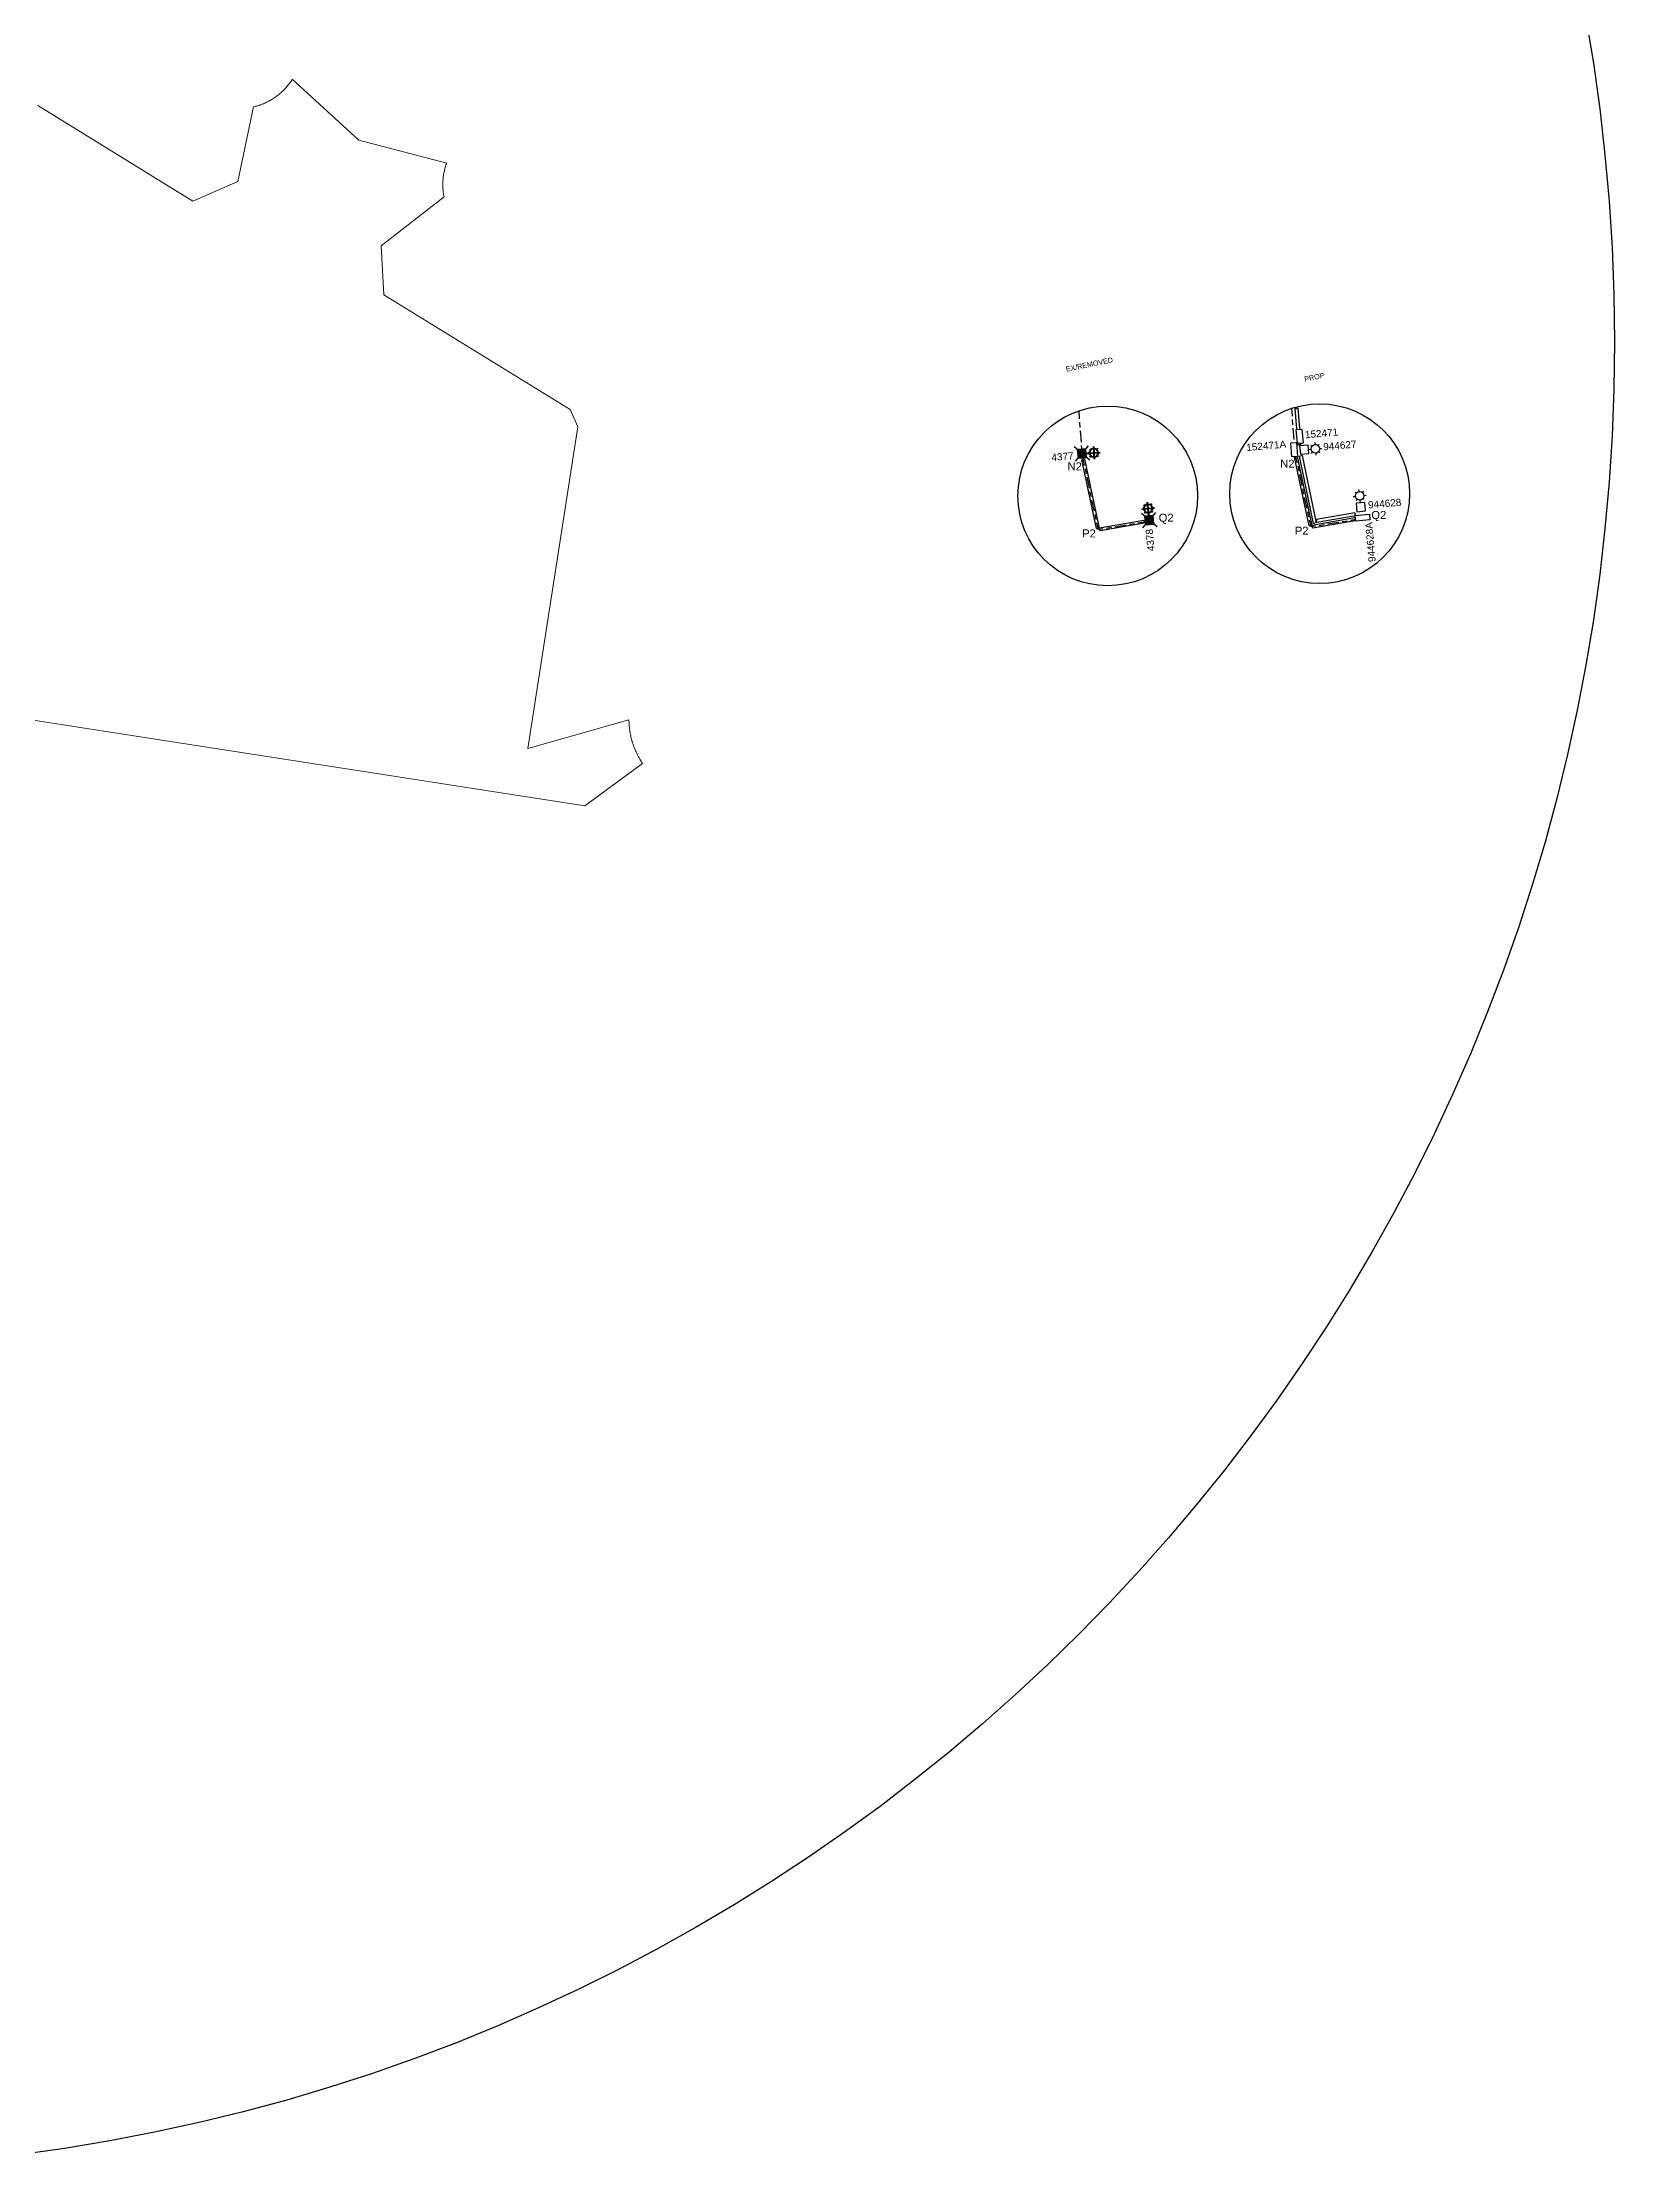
# Model space of a CAD drawing. Header units: metres. Extents: x 297818 to 299097, y 6264861 to 6266140.
# Drawn here: x 298547 to 299097, y 6264861 to 6265605 of the extents above; entities that cross this region are included whole.
import ezdxf
from ezdxf.enums import TextEntityAlignment as Align

# ---------------------------------------------------------------- set-up
doc = ezdxf.new("R2010")
doc.units = ezdxf.units.M
doc.linetypes.add('Cable Exist UG', pattern=[8.2, 4, -1.2, 1.8, -1.2])
doc.layers.get('0').update_dxf_attribs({"color": 6})
doc.layers.add('Cadastre Land Parcels_SP_EXT', color=9, linetype='Continuous', lineweight=5)
doc.layers.add('Cadastre Roads_SP_EXT', color=9, linetype='Continuous', lineweight=5)
for name, color, linetype in [('Equip_SP_SL_NEW', 2, 'Continuous'), ('Notes', 7, 'Continuous'), ('SupportsUG_SP_EXT', 7, 'Continuous')]:
    doc.layers.add(name, color=color, linetype=linetype)
doc.styles.add('COLUMN_LABEL', font='arial.ttf')
doc.styles.add('iecARIAL', font='arial.ttf', dxfattribs={"height": 2})
doc.styles.add('POLE_LABEL', font='arial.ttf')
doc.styles.add('SL_LABEL', font='arial.ttf')
doc.styles.get("Standard").update_dxf_attribs({"font": 'arial.ttf'})
doc.linetypes.add('Cable New UG', pattern='A,7,-0.25,["x",Standard,S=2,R=0,X=0.2,Y=-0.8],-2.1', length=9.35)

# ---------------------------------------------------------------- blocks, each defined once
blk = doc.blocks.new('SPILLAR_NEW')
blk.add_wipeout([(-2.47, 0.99), (2.47, 0.99), (2.47, -0.99), (-2.47, -0.99)])
at = {"lineweight": -3}
blk.add_lwpolyline([(-2.47, 0.99), (2.47, 0.99), (2.47, -0.99), (-2.47, -0.99)], close=True, dxfattribs=at)
for tag, height, flags, p in [('STREET_CODE', 0.2, 9, (1.5, 0)), ('ASSET_NUM', 2.5, 8, (2, 2)), ('OWNED_BY', 0.2, 9, (1.5, -0.2)), ('OPERATED_BY', 0.2, 9, (1.5, -0.4)), ('STATE', 0.2, 9, (1.5, -0.8)), ('SUPPORT_TYPE', 0.2, 9, (1.5, -1)), ('SUFFIX', 0.2, 9, (1.5, -1.6)), ('SUBURB', 0.2, 9, (1.5, -1.8)), ('STREETNAME', 0.2, 9, (1.5, -2)), ('Z', 0.2, 1, (1.5, -2.6)), ('MAINTAINED_BY', 0.2, 9, (1.5, -0.6)), ('USAGE', 0.2, 9, (1.5, -1.2)), ('PARENT', 0.2, 9, (1.5, -1.4)), ('LOCATION', 0.2, 9, (1.5, -2.2)), ('NOTES', 0.2, 9, (1.5, -2.4))]:
    blk.add_attdef(tag, text='', height=height, dxfattribs=dict(flags=flags)).set_placement(p, align=Align.MIDDLE_LEFT)
blk = doc.blocks.new('COLUMN_NEW')
blk.add_wipeout([(-1.485, -1.485), (1.485, -1.485), (1.485, 1.485), (-1.485, 1.485)])
at = {"lineweight": -3}
blk.add_lwpolyline([(-1.485, -1.485), (1.485, -1.485), (1.485, 1.485), (-1.485, 1.485)], close=True, dxfattribs=at)
at = {"style": 'POLE_LABEL', "flags": 9}
blk.add_attdef('STRUCTURE_PLANT_NUMBER', text='', height=0.2, dxfattribs=at).set_placement((1.5, 0.242), align=Align.MIDDLE_LEFT)
for tag, height, flags, p in [('STREET_CODE', 0.2, 9, (1.5, 0)), ('ASSET_NUM', 2.5, 8, (2, 2)), ('Z', 0.2, 1, (1.5, -2.8)), ('OWNED_BY', 0.2, 9, (1.5, -0.4)), ('OPERATED_BY', 0.2, 9, (1.5, -0.6)), ('STATE', 0.2, 9, (1.5, -1)), ('SUBURB', 0.2, 9, (1.5, -1.8)), ('STREETNAME', 0.2, 9, (1.5, -2)), ('COLUMN_TYPE', 0.2, 9, (1.5, -0.2)), ('USAGE', 0.2, 9, (1.5, -1.2)), ('MAINTAINED_BY', 0.2, 9, (1.5, -0.8)), ('LEGEND', 0.2, 9, (1.5, -1.4)), ('PARENT', 0.2, 9, (1.5, -1.6)), ('LOCATION', 0.2, 9, (1.5, -2.2)), ('NOTES', 0.2, 9, (1.5, -2.4)), ('LABEL_ALIGNMENT', 0.2, 9, (1.5, -2.6))]:
    blk.add_attdef(tag, text='', height=height, dxfattribs=dict(flags=flags)).set_placement(p, align=Align.MIDDLE_LEFT)
blk = doc.blocks.new('COLUMN_EXT')
blk.add_hatch(color=256).paths.add_polyline_path([(-1.49, 1.48), (-1.49, -1.49), (1.48, -1.49), (1.48, 1.48)])
blk.add_lwpolyline([(-1.49, -1.49), (1.48, -1.49), (1.48, 1.48), (-1.49, 1.48)], close=True)
for tag, height, style, flags, p in [('STRUCTURE_PLANT_NUMBER', 0.2, 'POLE_LABEL', 9, (1.81, 0.03)), ('ASSET_NUM', 2.5, 'COLUMN_LABEL', 8, (2, 2)), ('STREET_CODE', 0.2, 'COLUMN_LABEL', 9, (1.81, -0.2))]:
    blk.add_attdef(tag, text='', height=height, dxfattribs=dict(style=style, flags=flags)).set_placement(p, align=Align.MIDDLE_LEFT)
at = {"flags": 1}
blk.add_attdef('Z', (1.81, -2.35), '', height=0.2, dxfattribs=at)
at = {"flags": 9}
for tag, p in [('COLUMN_TYPE', (1.81, -0.4)), ('OWNED_BY', (1.81, -0.6)), ('STATE', (1.81, -0.8)), ('USAGE', (1.81, -1)), ('STREETNAME', (1.81, -1.6)), ('SUBURB', (1.81, -1.8)), ('LEGEND', (1.81, -1.2)), ('LOCATION', (1.81, -1.4)), ('NOTES', (1.81, -2))]:
    blk.add_attdef(tag, text='', height=0.2, dxfattribs=at).set_placement(p, align=Align.MIDDLE_LEFT)
blk = doc.blocks.new('*U150')
at = {"lineweight": 40}
for p, q in [((-2.65, 3.86), (1.83, 4.31)), ((-2, 5.39), (-1.57, 5.04)), ((-1.71, 2.49), (-1.36, 2.93)), ((-0.18, 1.85), (-0.63, 6.33)), ((0, 0), (-0.26, 2.6)), ((0.9, 5.68), (0.54, 5.25)), ((1.19, 2.78), (0.75, 3.14))]:
    blk.add_line(p, q, dxfattribs=at)
blk.add_circle((-0.41, 4.09), 1.5, dxfattribs=at)
at = {"style": 'iecARIAL', "flags": 8}
blk.add_attdef('ASSET_NUM', (1.5, 1.5), '', height=2.5, dxfattribs=at)
for tag, p, height, flags in [('OPERATING_VOLTAGE', (0.98, -1.65), 0.2, 9), ('ORIENTATION', (0.98, -1.85), 0.2, 9), ('OWNED_BY', (0.98, -2.05), 0.2, 9), ('STATE', (0.98, -2.25), 0.2, 9), ('CONSTRUCTED_VOLTAGE', (0.98, -0.65), 0.2, 9), ('CONTROL_TYPE', (0.98, -0.85), 0.2, 9), ('LANTERN_PURPOSE', (0.98, -1.05), 0.2, 9), ('LANTERN_TYPE', (0.98, -1.25), 0.2, 9), ('NO_PHASES', (0.98, -1.45), 0.2, 9), ('USAGE', (0.98, -2.45), 0.2, 9), ('CEXIST', (0.98, -2.65), 0.2, 9), ('CNEW', (0.98, -2.85), 0.2, 9), ('CNUMBER', (0.98, -3.05), 0.2, 9), ('CREMOVE', (0.98, -3.25), 0.2, 9), ('CREPLACE', (0.98, -3.45), 0.2, 9), ('LKINGHEIGHT', (0.98, -3.65), 0.2, 9), ('LBRACKET', (0.98, -3.85), 0.2, 9), ('LBRACKETVOCAB', (0.98, -4.05), 0.2, 9), ('LCATEGORY', (0.98, -4.25), 0.2, 9), ('LCHARGE1', (0.98, -4.45), 0.2, 9), ('LCHARGE1PERCENT', (0.98, -4.65), 0.2, 9), ('LCHARGE2', (0.98, -4.85), 0.2, 9), ('LCHARGE2PERCENT', (0.98, -5.05), 0.2, 9), ('LCHARGE3', (0.98, -5.25), 0.2, 9), ('LCHARGE3PERCENT', (0.98, -5.45), 0.2, 9), ('LEXIST', (0.98, -5.65), 0.2, 9), ('LLAMP', (0.98, -5.85), 0.2, 9), ('LLAMPVOCAB', (0.98, -6.05), 0.2, 9), ('LMAST', (0.98, -6.25), 0.2, 9), ('LMASTVOCAB', (0.98, -6.45), 0.2, 9), ('LNEW', (0.98, -6.65), 0.2, 9), ('LANTNUMBER', (0.98, -6.85), 0.2, 9), ('LOUTREACH', (0.98, -7.25), 0.2, 9), ('LOUTREACHVOCAB', (0.98, -7.45), 0.2, 9), ('LNUMBER', (2.18, -3.25), 2.5, 8), ('STREETNAME', (0.98, -9.25), 0.2, 9), ('SUBURB', (0.98, -9.45), 0.2, 1), ('LRATECODE', (0.98, -7.65), 0.2, 9), ('LREMOVE', (0.98, -7.85), 0.2, 9), ('LREPLACE', (0.98, -8.05), 0.2, 9), ('LTYPE', (0.98, -8.25), 0.2, 9), ('LTYPEVOCAB', (0.98, -8.45), 0.2, 9), ('LEGEND', (0.98, -8.65), 0.2, 9), ('LOCATION', (0.98, -8.85), 0.2, 9), ('NOTES', (0.98, -9.05), 0.2, 9)]:
    blk.add_attdef(tag, p, '', height=height, dxfattribs=dict(flags=flags))
blk = doc.blocks.new('*U149')
at = {"lineweight": 40}
for p, q in [((0, 0), (2.66, 0.16)), ((1.91, 0.12), (6.4, 0.39)), ((2.61, 1.62), (3.03, 1.25)), ((4.01, 2.5), (4.29, -1.99)), ((5.52, 1.8), (5.15, 1.38)), ((2.79, -1.29), (3.16, -0.87)), ((5.7, -1.11), (5.28, -0.74))]:
    blk.add_line(p, q, dxfattribs=at)
blk.add_circle((4.15, 0.26), 1.5, dxfattribs=at)
at = {"style": 'iecARIAL', "flags": 8}
blk.add_attdef('ASSET_NUM', (1.5, 1.5), '', height=2.5, dxfattribs=at)
for tag, p, height, flags in [('OPERATING_VOLTAGE', (0.98, -1.65), 0.2, 9), ('ORIENTATION', (0.98, -1.85), 0.2, 9), ('OWNED_BY', (0.98, -2.05), 0.2, 9), ('STATE', (0.98, -2.25), 0.2, 9), ('CONSTRUCTED_VOLTAGE', (0.98, -0.65), 0.2, 9), ('CONTROL_TYPE', (0.98, -0.85), 0.2, 9), ('LANTERN_PURPOSE', (0.98, -1.05), 0.2, 9), ('LANTERN_TYPE', (0.98, -1.25), 0.2, 9), ('NO_PHASES', (0.98, -1.45), 0.2, 9), ('USAGE', (0.98, -2.45), 0.2, 9), ('CEXIST', (0.98, -2.65), 0.2, 9), ('CNEW', (0.98, -2.85), 0.2, 9), ('CNUMBER', (0.98, -3.05), 0.2, 9), ('CREMOVE', (0.98, -3.25), 0.2, 9), ('CREPLACE', (0.98, -3.45), 0.2, 9), ('LKINGHEIGHT', (0.98, -3.65), 0.2, 9), ('LBRACKET', (0.98, -3.85), 0.2, 9), ('LBRACKETVOCAB', (0.98, -4.05), 0.2, 9), ('LCATEGORY', (0.98, -4.25), 0.2, 9), ('LCHARGE1', (0.98, -4.45), 0.2, 9), ('LCHARGE1PERCENT', (0.98, -4.65), 0.2, 9), ('LCHARGE2', (0.98, -4.85), 0.2, 9), ('LCHARGE2PERCENT', (0.98, -5.05), 0.2, 9), ('LCHARGE3', (0.98, -5.25), 0.2, 9), ('LCHARGE3PERCENT', (0.98, -5.45), 0.2, 9), ('LEXIST', (0.98, -5.65), 0.2, 9), ('LLAMP', (0.98, -5.85), 0.2, 9), ('LLAMPVOCAB', (0.98, -6.05), 0.2, 9), ('LMAST', (0.98, -6.25), 0.2, 9), ('LMASTVOCAB', (0.98, -6.45), 0.2, 9), ('LNEW', (0.98, -6.65), 0.2, 9), ('LANTNUMBER', (0.98, -6.85), 0.2, 9), ('LOUTREACH', (0.98, -7.25), 0.2, 9), ('LOUTREACHVOCAB', (0.98, -7.45), 0.2, 9), ('LNUMBER', (2.18, -3.25), 2.5, 8), ('STREETNAME', (0.98, -9.25), 0.2, 9), ('SUBURB', (0.98, -9.45), 0.2, 1), ('LRATECODE', (0.98, -7.65), 0.2, 9), ('LREMOVE', (0.98, -7.85), 0.2, 9), ('LREPLACE', (0.98, -8.05), 0.2, 9), ('LTYPE', (0.98, -8.25), 0.2, 9), ('LTYPEVOCAB', (0.98, -8.45), 0.2, 9), ('LEGEND', (0.98, -8.65), 0.2, 9), ('LOCATION', (0.98, -8.85), 0.2, 9), ('NOTES', (0.98, -9.05), 0.2, 9)]:
    blk.add_attdef(tag, p, '', height=height, dxfattribs=dict(flags=flags))
blk = doc.blocks.new('COLUMN_DEL')
h = blk.add_hatch(color=256)
h.paths.add_polyline_path([(0, 0), (1.51, 1.51), (-1.51, 1.51)], flags=16)
h.paths.add_polyline_path([(-1.51, 1.51), (-1.51, -1.51), (0, 0)], flags=17)
h.paths.add_polyline_path([(-1.51, -1.51), (1.51, -1.51), (0, 0)], flags=17)
h.paths.add_polyline_path([(1.51, -1.51), (1.51, 1.51), (0, 0)], flags=17)
h.paths.add_polyline_path([(-1.51, -1.51), (1.51, -1.51), (1.51, 1.51), (-1.51, 1.51)])
blk.add_hatch(color=256).paths.add_polyline_path([(-1.51, -1.51), (1.51, -1.51), (1.51, 1.51), (-1.51, 1.51)])
for p, q in [((2.51, -2.51), (-2.51, 2.51)), ((-2.51, -2.51), (2.51, 2.51))]:
    blk.add_line(p, q)
blk.add_lwpolyline([(-1.51, -1.51), (1.51, -1.51), (1.51, 1.51), (-1.51, 1.51)], close=True)
at = {"flags": 1}
blk.add_attdef('Z', (0, 0), '', height=0.2, dxfattribs=at)
at = {"style": 'COLUMN_LABEL'}
for tag, height, flags, p in [('ASSET_NUM', 2.5, 8, (2, 2)), ('STREET_CODE', 0.2, 9, (0, -0.2))]:
    blk.add_attdef(tag, text='', height=height, dxfattribs=dict(at, flags=flags)).set_placement(p, align=Align.MIDDLE_LEFT)
at = {"flags": 9}
for tag, p in [('COLUMN_TYPE', (0, -0.4)), ('OWNED_BY', (0, -0.6)), ('STATE', (0, -0.8)), ('SUBURB', (0, -1.6)), ('STREETNAME', (0, -1.8)), ('USAGE', (0, -1)), ('LEGEND', (0, -1.2)), ('PARENT', (0, -1.4)), ('LOCATION', (0, -2)), ('NOTES', (0, -2.2))]:
    blk.add_attdef(tag, text='', height=0.2, dxfattribs=at).set_placement(p, align=Align.MIDDLE_LEFT)
blk = doc.blocks.new('*U219')
at = {"flags": 9}
for tag, p in [('LLAMPVOCAB', (0, -5.8)), ('LMAST', (0, -6)), ('LMASTVOCAB', (0, -6.2)), ('LNEW', (0, -6.4)), ('LANTNUMBER', (0, -6.6)), ('LOUTREACH', (0, -7)), ('LOUTREACHVOCAB', (0, -7.2)), ('LRATECODE', (0, -7.4)), ('SUBURB', (0, -8.6)), ('STREETNAME', (0, -8.8)), ('LREMOVE', (0, -7.6)), ('LREPLACE', (0, -7.8)), ('LTYPE', (0, -8)), ('LTYPEVOCAB', (0, -8.2)), ('LEGEND', (0, -8.4)), ('LOCATION', (0, -9)), ('NOTES', (0, -9.2)), ('MAINTAINED_BY', (0, -9.86))]:
    blk.add_attdef(tag, text='', height=0.2, dxfattribs=at).set_placement(p, align=Align.MIDDLE_LEFT)
blk.add_attdef('OPERATED_BY', (0, -9.61), '', height=0.2, dxfattribs=at)
blk.add_wipeout([(5.97, 0.48), (5.3, -1.04), (3.91, -1.94), (2.39, -1.27), (1.38, 0.11), (2.16, 1.64), (3.55, 2.54), (5.07, 1.87)])
for p, q in [((0, 0), (2.24, 0.18)), ((0, 0), (0, 0)), ((2.16, 1.64), (2.59, 1.27)), ((3.55, 2.54), (3.61, 1.79)), ((5.07, 1.87), (4.7, 1.44)), ((5.23, 0.42), (5.97, 0.48)), ((2.39, -1.27), (2.76, -0.84)), ((3.85, -1.2), (3.91, -1.94)), ((5.3, -1.04), (4.87, -0.67))]:
    blk.add_line(p, q)
blk.add_circle((3.73, 0.3), 1.5)
at = {"flags": 1}
blk.add_attdef('Z', (0, 0), '', height=0.2, dxfattribs=at)
at = {"style": 'SL_LABEL'}
for tag, height, flags, p in [('ASSET_NUM', 2.5, 8, (2, 2)), ('STREET_CODE', 0.2, 9, (0, -0.2))]:
    blk.add_attdef(tag, text='', height=height, dxfattribs=dict(at, flags=flags)).set_placement(p, align=Align.MIDDLE_LEFT)
for tag, height, flags, p in [('CONSTRUCTED_VOLTAGE', 0.2, 9, (0, -0.4)), ('CONTROL_TYPE', 0.2, 9, (0, -0.6)), ('OPERATING_VOLTAGE', 0.2, 9, (0, -1.4)), ('ORIENTATION', 0.2, 9, (0, -1.6)), ('OWNED_BY', 0.2, 9, (0, -1.8)), ('STATE', 0.2, 9, (0, -2)), ('CEXIST', 0.2, 9, (0, -2.4)), ('CNEW', 0.2, 9, (0, -2.6)), ('CNUMBER', 0.2, 9, (0, -2.8)), ('CREMOVE', 0.2, 9, (0, -3)), ('CREPLACE', 0.2, 9, (0, -3.2)), ('LANTERN_PURPOSE', 0.2, 9, (0, -0.8)), ('LANTERN_TYPE', 0.2, 9, (0, -1)), ('NO_PHASES', 0.2, 9, (0, -1.2)), ('USAGE', 0.2, 9, (0, -2.2)), ('LKINGHEIGHT', 0.2, 9, (0, -3.4)), ('LBRACKET', 0.2, 9, (0, -3.6)), ('LBRACKETVOCAB', 0.2, 9, (0, -3.8)), ('LCATEGORY', 0.2, 9, (0, -4)), ('LCHARGE1', 0.2, 9, (0, -4.2)), ('LCHARGE1PERCENT', 0.2, 9, (0, -4.4)), ('LCHARGE2', 0.2, 9, (0, -4.6)), ('LCHARGE2PERCENT', 0.2, 9, (0, -4.8)), ('LCHARGE3', 0.2, 9, (0, -5)), ('LCHARGE3PERCENT', 0.2, 9, (0, -5.2)), ('LEXIST', 0.2, 9, (0, -5.4)), ('LLAMP', 0.2, 9, (0, -5.6)), ('LNUMBER', 2.5, 8, (1.2, -2.8))]:
    blk.add_attdef(tag, text='', height=height, dxfattribs=dict(flags=flags)).set_placement(p, align=Align.MIDDLE_LEFT)
blk = doc.blocks.new('*U220')
at = {"flags": 9}
for tag, p in [('CEXIST', (0, -2.4)), ('CNEW', (0, -2.6)), ('CNUMBER', (0, -2.8)), ('CREMOVE', (0, -3)), ('CREPLACE', (0, -3.2)), ('LKINGHEIGHT', (0, -3.4)), ('LBRACKET', (0, -3.6)), ('LBRACKETVOCAB', (0, -3.8)), ('LCATEGORY', (0, -4)), ('LCHARGE1', (0, -4.2)), ('LCHARGE1PERCENT', (0, -4.4)), ('LCHARGE2', (0, -4.6)), ('LCHARGE2PERCENT', (0, -4.8)), ('LCHARGE3', (0, -5)), ('LCHARGE3PERCENT', (0, -5.2)), ('LEXIST', (0, -5.4)), ('LLAMP', (0, -5.6)), ('LLAMPVOCAB', (0, -5.8)), ('LMAST', (0, -6)), ('LMASTVOCAB', (0, -6.2)), ('LNEW', (0, -6.4)), ('LANTNUMBER', (0, -6.6)), ('LOUTREACH', (0, -7)), ('LOUTREACHVOCAB', (0, -7.2)), ('LRATECODE', (0, -7.4)), ('SUBURB', (0, -8.6)), ('STREETNAME', (0, -8.8)), ('LREMOVE', (0, -7.6)), ('LREPLACE', (0, -7.8)), ('LTYPE', (0, -8)), ('LTYPEVOCAB', (0, -8.2)), ('LEGEND', (0, -8.4)), ('LOCATION', (0, -9)), ('NOTES', (0, -9.2)), ('MAINTAINED_BY', (0, -9.86))]:
    blk.add_attdef(tag, text='', height=0.2, dxfattribs=at).set_placement(p, align=Align.MIDDLE_LEFT)
blk.add_attdef('OPERATED_BY', (0, -9.61), '', height=0.2, dxfattribs=at)
blk.add_wipeout([(-0.69, 6.09), (0.85, 5.47), (1.8, 4.11), (1.18, 2.57), (-0.17, 1.51), (-1.72, 2.24), (-2.67, 3.6), (-2.05, 5.14)])
for p, q in [((-2.67, 3.6), (-1.93, 3.68)), ((-2.05, 5.14), (-1.61, 4.79)), ((-1.72, 2.24), (-1.37, 2.68)), ((-0.61, 5.34), (-0.69, 6.09)), ((0, 0), (-0.27, 2.36)), ((0, 0), (0, 0)), ((0.85, 5.47), (0.5, 5.03)), ((1.18, 2.57), (0.74, 2.92)), ((1.05, 4.02), (1.8, 4.11))]:
    blk.add_line(p, q)
blk.add_circle((-0.44, 3.85), 1.5)
at = {"flags": 1}
blk.add_attdef('Z', (0, 0), '', height=0.2, dxfattribs=at)
at = {"style": 'SL_LABEL'}
for tag, height, flags, p in [('ASSET_NUM', 2.5, 8, (2, 2)), ('STREET_CODE', 0.2, 9, (0, -0.2))]:
    blk.add_attdef(tag, text='', height=height, dxfattribs=dict(at, flags=flags)).set_placement(p, align=Align.MIDDLE_LEFT)
for tag, height, flags, p in [('CONSTRUCTED_VOLTAGE', 0.2, 9, (0, -0.4)), ('CONTROL_TYPE', 0.2, 9, (0, -0.6)), ('OPERATING_VOLTAGE', 0.2, 9, (0, -1.4)), ('ORIENTATION', 0.2, 9, (0, -1.6)), ('OWNED_BY', 0.2, 9, (0, -1.8)), ('STATE', 0.2, 9, (0, -2)), ('LANTERN_PURPOSE', 0.2, 9, (0, -0.8)), ('LANTERN_TYPE', 0.2, 9, (0, -1)), ('NO_PHASES', 0.2, 9, (0, -1.2)), ('USAGE', 0.2, 9, (0, -2.2)), ('LNUMBER', 2.5, 8, (1.2, -2.8))]:
    blk.add_attdef(tag, text='', height=height, dxfattribs=dict(flags=flags)).set_placement(p, align=Align.MIDDLE_LEFT)

msp = doc.modelspace()

# ---------------------------------------------------------------- linework, layer by layer
at = {"layer": 'Cadastre Land Parcels_SP_EXT', "linetype": 'Continuous'}
msp.add_lwpolyline([(298458.71, 6265381.47), (298736.61, 6265338.29), (298756.86, 6265353.1), (298756.61, 6265353.49), (298756.36, 6265353.88), (298756.11, 6265354.27), (298755.87, 6265354.67), (298755.64, 6265355.08), (298755.42, 6265355.48), (298755.2, 6265355.89), (298754.99, 6265356.31), (298754.79, 6265356.73), (298754.59, 6265357.15), (298754.4, 6265357.57), (298754.22, 6265358), (298754.05, 6265358.43), (298753.88, 6265358.86), (298753.72, 6265359.3), (298753.57, 6265359.73), (298753.42, 6265360.18), (298753.28, 6265360.62), (298753.15, 6265361.06), (298753.03, 6265361.51), (298752.91, 6265361.96), (298752.8, 6265362.41), (298752.7, 6265362.87), (298752.61, 6265363.32), (298752.52, 6265363.78), (298752.45, 6265364.23), (298752.38, 6265364.69), (298752.31, 6265365.15), (298752.26, 6265365.62), (298752.21, 6265366.08), (298752.17, 6265366.54), (298752.14, 6265367), (298752.12, 6265367.47), (298752.1, 6265367.93), (298752.1, 6265368.39), (298716.77, 6265358.31), (298734.26, 6265470.85), (298731.47, 6265476.9), (298666.38, 6265517.07), (298665.4, 6265534.22), (298687.41, 6265551.32), (298687.33, 6265551.72), (298687.26, 6265552.13), (298687.2, 6265552.54), (298687.14, 6265552.95), (298687.1, 6265553.37), (298687.06, 6265553.78), (298687.03, 6265554.19), (298687, 6265554.6), (298686.99, 6265555.02), (298686.98, 6265555.43), (298686.98, 6265555.85), (298686.99, 6265556.26), (298687.01, 6265556.68), (298687.03, 6265557.09), (298687.07, 6265557.5), (298687.11, 6265557.92), (298687.16, 6265558.33), (298687.21, 6265558.74), (298687.28, 6265559.15), (298687.35, 6265559.56), (298687.43, 6265559.96), (298687.52, 6265560.37), (298687.61, 6265560.77), (298687.71, 6265561.17), (298687.83, 6265561.57), (298687.94, 6265561.97), (298688.07, 6265562.36), (298688.2, 6265562.75), (298688.35, 6265563.14), (298657.59, 6265571.17), (298634.35, 6265592.53), (298634.13, 6265592.18), (298633.91, 6265591.84), (298633.68, 6265591.5), (298633.44, 6265591.17), (298633.2, 6265590.84), (298632.95, 6265590.51), (298632.69, 6265590.2), (298632.43, 6265589.88), (298632.16, 6265589.57), (298631.89, 6265589.27), (298631.61, 6265588.97), (298631.33, 6265588.67), (298631.03, 6265588.39), (298630.74, 6265588.1), (298630.44, 6265587.83), (298630.13, 6265587.56), (298629.82, 6265587.29), (298629.5, 6265587.03), (298629.18, 6265586.78), (298628.86, 6265586.53), (298628.53, 6265586.29), (298628.19, 6265586.05), (298627.85, 6265585.83), (298627.51, 6265585.6), (298627.16, 6265585.39), (298626.81, 6265585.18), (298626.45, 6265584.98), (298626.09, 6265584.78), (298625.73, 6265584.6), (298625.36, 6265584.41), (298624.99, 6265584.24), (298624.62, 6265584.07), (298624.24, 6265583.91), (298623.86, 6265583.76), (298623.48, 6265583.61), (298623.1, 6265583.47), (298622.71, 6265583.34), (298622.32, 6265583.22), (298621.93, 6265583.1), (298621.53, 6265583), (298621.14, 6265582.89), (298620.74, 6265582.8), (298615.34, 6265556.65), (298599.59, 6265549.82), (298545.37, 6265583.25)], dxfattribs=at)
at = {"layer": 'Notes'}
for p, q in [((298985, 6265477.26), (298985.51, 6265477.3)), ((298985, 6265477.26), (298986.05, 6265464.63)), ((298986.03, 6265477.35), (298985.51, 6265477.3)), ((298986.03, 6265477.35), (298987.09, 6265464.71)), ((298910.53, 6265459.34), (298911, 6265459.44)), ((298915.66, 6265435.26), (298910.53, 6265459.34)), ((298911.47, 6265459.54), (298911, 6265459.44)), ((298916.6, 6265435.46), (298911.47, 6265459.54)), ((298984.91, 6265460.29), (298985.38, 6265460.39)), ((298990.04, 6265436.21), (298984.91, 6265460.29)), ((298985.85, 6265460.49), (298985.38, 6265460.39)), ((298990.98, 6265436.41), (298985.85, 6265460.49)), ((298986.05, 6265464.63), (298986.57, 6265464.67)), ((298986.53, 6265460.59), (298987.03, 6265460.7)), ((298986.53, 6265460.59), (298991.4, 6265437.09)), ((298987.09, 6265464.71), (298986.57, 6265464.67)), ((298987.54, 6265460.8), (298987.03, 6265460.7)), ((298987.54, 6265460.8), (298992.42, 6265437.3)), ((298915.66, 6265435.26), (298916.13, 6265435.36)), ((298916.6, 6265435.46), (298916.13, 6265435.36)), ((298932.16, 6265438.16), (298916.71, 6265435.46)), ((298916.71, 6265435.46), (298916.79, 6265434.99)), ((298932.33, 6265437.21), (298916.87, 6265434.51)), ((298932.16, 6265438.16), (298932.24, 6265437.69)), ((298932.33, 6265437.21), (298932.24, 6265437.69)), ((298990.04, 6265436.21), (298990.51, 6265436.31)), ((298990.98, 6265436.41), (298990.51, 6265436.31)), ((299006.54, 6265439.11), (298991.09, 6265436.41)), ((298991.09, 6265436.41), (298991.17, 6265435.94)), ((298991.26, 6265435.46), (298991.17, 6265435.94)), ((299006.71, 6265438.16), (298991.26, 6265435.46)), ((298991.4, 6265437.09), (298991.91, 6265437.19)), ((298992.42, 6265437.3), (298991.91, 6265437.19)), ((299005.97, 6265440.76), (298992.5, 6265438.45)), ((298992.5, 6265438.45), (298992.59, 6265437.94)), ((298992.68, 6265437.43), (298992.59, 6265437.94)), ((299006.14, 6265439.73), (298992.68, 6265437.43)), ((299005.97, 6265440.76), (299006.06, 6265440.24)), ((299006.14, 6265439.73), (299006.06, 6265440.24)), ((299006.54, 6265439.11), (299006.63, 6265438.64)), ((299006.71, 6265438.16), (299006.63, 6265438.64)), ((298916.87, 6265434.51), (298916.79, 6265434.99))]:
    msp.add_line(p, q, dxfattribs=at)
at = {"layer": 'Notes', "color": 7, "linetype": 'Cable Exist UG', "flags": 128}
for points in [[(298934.05, 6265437.81), (298916.3, 6265434.89), (298914.78, 6265441.71), (298910.65, 6265461.21), (298909.5, 6265476.6)], [(299008.43, 6265438.77), (298990.68, 6265435.84), (298989.16, 6265442.66), (298985.03, 6265462.16), (298983.9, 6265477.35)]]:
    msp.add_lwpolyline(points, dxfattribs=at)
at = {"layer": 'Notes', "linetype": 'Continuous'}
msp.add_circle((298919.55, 6265446.7), 31.43, dxfattribs=at)

# ---------------------------------------------------------------- block references
at = {"layer": 'Notes'}
ref = msp.add_blockref('COLUMN_EXT', (298910.53, 6265461.54), dxfattribs=dict(at, rotation=274.4394057627087))
ref.add_attrib('ASSET_NUM', '4377', dxfattribs={"layer": '0', "height": 2.5, "rotation": 4.86486, "style": 'COLUMN_LABEL'}).set_placement((298907.48, 6265462.05), align=Align.TOP_RIGHT)
at = {"layer": 'Notes', "ltscale": 0.5, "rotation": 4.616760626299834}
for p in [(298910.53, 6265461.54), (298934.08, 6265438.21)]:
    msp.add_blockref('COLUMN_DEL', p, dxfattribs=at)
at = {"layer": 'Notes'}
for name, p in [('*U149', (298910.53, 6265461.54)), ('*U150', (298934.08, 6265438.22))]:
    msp.add_blockref(name, p, dxfattribs=at)
ref = msp.add_blockref('COLUMN_EXT', (298934.08, 6265438.22), dxfattribs=dict(at, rotation=4.881263915492072))
ref.add_attrib('ASSET_NUM', '4378', dxfattribs={"layer": '0', "height": 2.5, "rotation": 95, "style": 'COLUMN_LABEL'}).set_placement((298933.46, 6265427.28), align=Align.TOP_LEFT)

# ---------------------------------------------------------------- texts
at = {"layer": 'Cadastre Roads_SP_EXT'}
for s, p in [('EX/REMOVED', (298905.07, 6265490.14)), ('PROP', (298988.49, 6265486.66))]:
    msp.add_text(s, height=1.8, rotation=11.62413, dxfattribs=at).set_placement(p)
at = {"layer": 'Notes', "color": 2, "linetype": 'Cable New UG', "char_height": 2.8, "attachment_point": 1, "style": 'iecARIAL'}
for s, insert in [('N2', (298905.49, 6265458.44)), ('N2', (298979.87, 6265459.39)), ('Q2', (298937.35, 6265440.49)), ('P2', (298984.98, 6265435.94)), ('Q2', (299011.74, 6265441.44)), ('P2', (298910.6, 6265434.99))]:
    msp.add_mtext_dynamic_manual_height_columns(s, width=12.8604, gutter_width=10, heights=[2.8], dxfattribs=dict(at, insert=insert))

# ---------------------------------------------------------------- next in the draw order: block references
at = {"layer": 'Notes', "ltscale": 0.5}
ref = msp.add_blockref('SPILLAR_NEW', (298984.74, 6265462.9), dxfattribs=dict(at, rotation=94.62698005775366))
ref.add_attrib('ASSET_NUM', '152471A', dxfattribs={"layer": 'SupportsUG_SP_EXT', "height": 2.5, "rotation": 5}).set_placement((298967.99, 6265463.65), align=Align.MIDDLE_LEFT)
ref = msp.add_blockref('SPILLAR_NEW', (299008.67, 6265439.13), dxfattribs=dict(at, rotation=5.201427542946356))
ref.add_attrib('ASSET_NUM', '944628A', dxfattribs={"layer": '0', "height": 2.5, "rotation": 95}).set_placement((299012, 6265423.59), align=Align.MIDDLE_LEFT)

# ---------------------------------------------------------------- next in the draw order: block references
ref = msp.add_blockref('SPILLAR_NEW', (298986.68, 6265467.55), dxfattribs=dict(at, rotation=94.62698005775366))
ref.add_attrib('ASSET_NUM', '152471', dxfattribs={"layer": '0', "height": 2.5, "rotation": 5}).set_placement((298988.49, 6265468.1), align=Align.MIDDLE_LEFT)

# ---------------------------------------------------------------- next in the draw order: linework, layer by layer
at = {"color": 2, "linetype": 'Cable New UG', "ltscale": 0.5}
msp.add_circle((298457.33, 6265500.67), 639.42, dxfattribs=at)
at = {"layer": 'Notes', "linetype": 'Continuous'}
msp.add_circle((298993.66, 6265447.48), 31.43, dxfattribs=at)

# ---------------------------------------------------------------- next in the draw order: block references
at = {"layer": 'Equip_SP_SL_NEW', "linetype": 'Cable New UG', "ltscale": 0.5}
for name, p in [('*U219', (298988.43, 6265462.85)), ('*U220', (299008.09, 6265442.87))]:
    msp.add_blockref(name, p, dxfattribs=at)

# ---------------------------------------------------------------- next in the draw order: block references
at = {"layer": 'Notes', "ltscale": 0.5}
ref = msp.add_blockref('COLUMN_NEW', (298988.25, 6265462.87), dxfattribs=dict(at, rotation=274.9909150339354))
ref.add_attrib('ASSET_NUM', '944627', dxfattribs={"layer": '0', "height": 2.5, "rotation": 5}).set_placement((298994.9, 6265463.87), align=Align.MIDDLE_LEFT)
ref = msp.add_blockref('COLUMN_NEW', (299008.06, 6265442.8), dxfattribs=dict(at, rotation=274.9909150339354))
ref.add_attrib('ASSET_NUM', '944628', dxfattribs={"layer": '0', "height": 2.5, "rotation": 5}).set_placement((299010.59, 6265443.54), align=Align.MIDDLE_LEFT)

doc.saveas('drawing.dxf')
